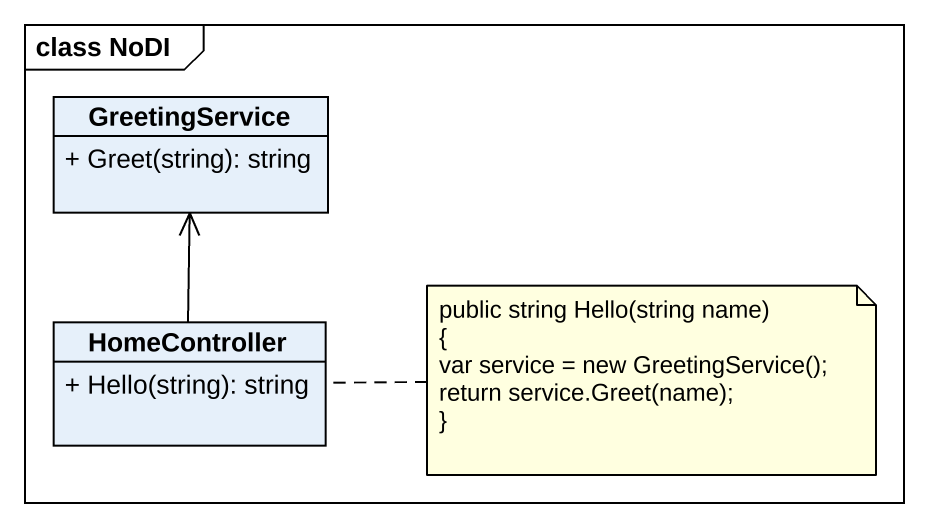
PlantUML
@startuml
mainframe class NoDI
hide circle
hide empty members
skinparam classAttributeIconSize 0
class GreetingService {
  + Greet(string): string
}
class HomeController {
  + Hello(string): string
}
HomeController -up-> GreetingService
note right of HomeController
  public string Hello(string name)
  {
  var service = new GreetingService();
  return service.Greet(name);
  ~}
end note
@enduml
